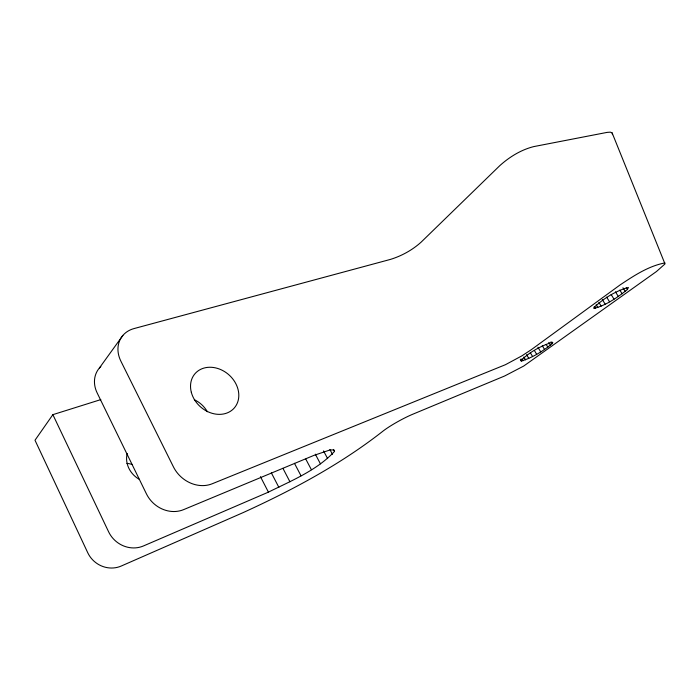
<?xml version="1.0" encoding="UTF-8"?>
<svg xmlns="http://www.w3.org/2000/svg" width="700" height="700" viewBox="0 0 700 700"><rect width="100%" height="100%" fill="white"/><g stroke="black" fill="none" stroke-linecap="round" stroke-linejoin="round"><path stroke-width="1.05" d="M552.142 343.656L552.799 342.632L552.37 342.221C540.89 345.914 529.305 352.152 520.817 360.719L521.386 361.051C532.648 357.604 543.069 351.111 552.142 343.656L551.031 341.801M100.826 399.604L52.876 414.654L108.614 531.816A26.539 24.509 41.6 0 0 143.43 545.965L268.424 492.135C291.401 480.69 316.873 470.444 334.556 451.36L333.533 449.435M52.876 414.654L35 440.23L87.754 552.746A25.366 23.905 39.7 0 0 121.249 566.029L243.075 512.636C292.329 490.149 340.611 464.424 383.311 430.876A23.45 2.931 -29 0 1 412.554 414.321L504.63 375.996L523.688 366.065L656.46 271.521L665 263.944L612.15 132.939L610.33 132.151L607.145 132.379L533.689 146.615C520.966 149.844 509.442 156.957 499.756 165.69L421.111 242.165C412.317 250.084 401.686 255.946 390.381 259.42L134.006 328.58A29.89 24.517 34 0 0 120.89 361.183L173.399 466.812A30.196 26.049 44.1 0 0 212.205 483.77L505.479 364.683L521.876 355.863L531.274 349.703L620.139 284.891C633.911 275.756 648.532 265.991 664.956 262.929M99.391 368.007L122.885 335.414M627.419 289.52L628.399 287.429C615.589 290.929 603.207 298.611 593.688 307.851L593.959 308.464C606.349 305.217 617.488 297.474 627.419 289.52L626.264 287.665M622.947 287.761L625.249 291.454M619.832 290.115L622.142 293.816M615.44 291.821L618.31 296.441M611.161 294.543L614.014 299.162M606.664 297.141L609.543 301.796M602.298 299.512L605.168 304.168M598.903 302.435L601.178 306.136M596.137 304.789L597.844 307.571M594.239 306.504L595.376 308.368M548.774 342.414L550.454 345.223M546.184 344.409L547.855 347.2M542.299 345.721L544.539 349.475M537.924 347.2L540.706 351.881M534.406 350.525L536.629 354.27M530.346 352.739L532.569 356.493M526.558 354.629L528.78 358.382M334.556 451.36L333.672 449.873L329.77 450.039L313.801 455.429L183.61 509.635A28.674 25.463 43.4 0 1 146.431 493.867L97.16 392.936A28.438 24.01 32.2 0 1 100.835 366.476M523.854 357.035L525.516 359.835M521.885 358.873L522.988 360.754M520.275 359.17L521.386 361.051M329.91 449.566L332.465 454.352M323.523 450.896L327.635 458.614M315.324 454.177L320.442 463.838M305.795 459.095L311.377 469.683M294.446 463.286L301.009 475.79M282.922 468.317L289.957 481.801M271.346 472.841L278.871 487.366M260.435 476.648L268.424 492.135M612.15 132.939L612.509 134.671M194.32 399.726A24.815 21.017 40.5 0 1 207.34 411.749M139.134 479.255A23.039 20.344 38.6 0 1 127.216 453.504M126.901 463.391A22.059 19.915 36.9 0 1 132.361 464.546M191.31 392.245A26.066 21.402 41.4 0 0 231.63 410.454A26.066 21.402 41.4 0 0 221.069 369.731A26.066 21.402 41.4 0 0 191.31 392.245"/></g></svg>
